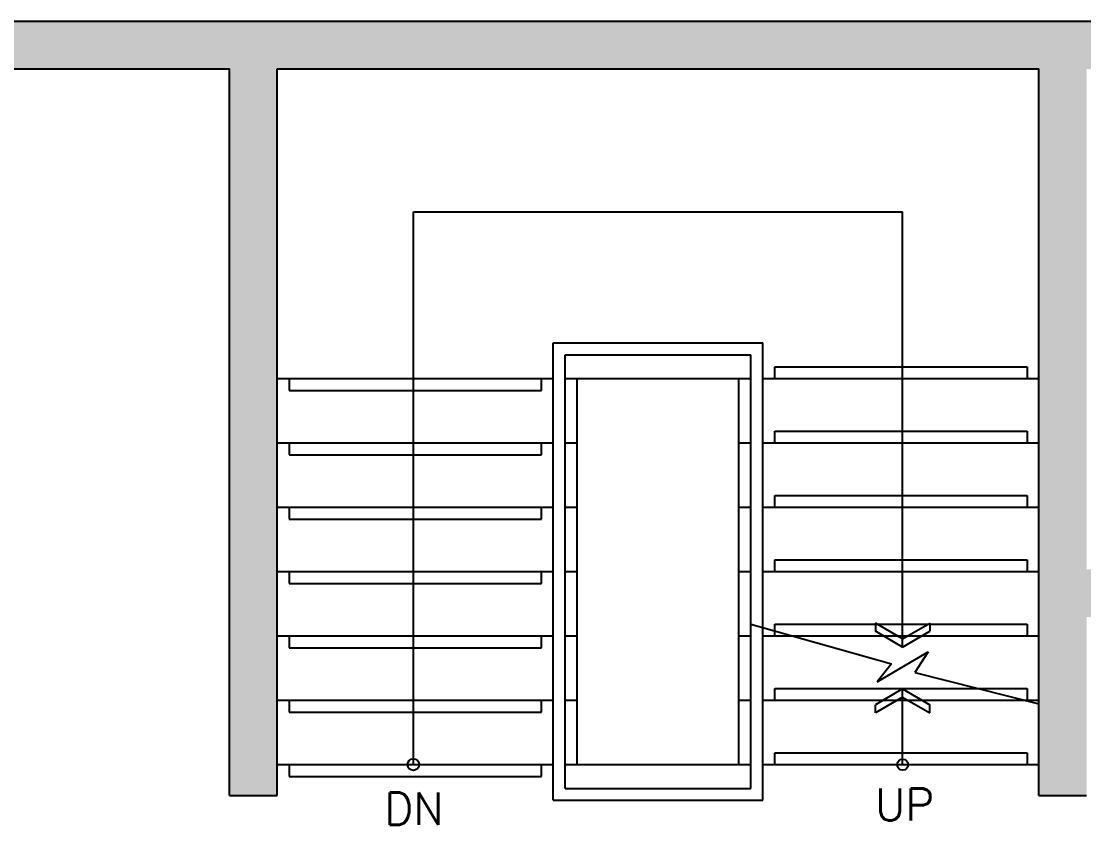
# Model space of a CAD drawing. Header units: metres. Extents: x 11578468 to 47831421, y -58341524 to -14256839.
# Drawn here: x 23750029 to 23754492, y -29032865 to -29029451 of the extents above; entities that cross this region are included whole.
import ezdxf
from ezdxf.enums import TextEntityAlignment as Align

# ---------------------------------------------------------------- set-up
doc = ezdxf.new("R2010")
doc.units = ezdxf.units.M
doc.header["$LTSCALE"] = 50
doc.header["$MEASUREMENT"] = 0
doc.layers.add('CO-DOOR', color=8, linetype='CONTINUOUS')
doc.layers.add('wall', color=3, linetype='CONTINUOUS')
doc.styles.add('ROMANS', font='romans')

# ---------------------------------------------------------------- blocks, each defined once
blk = doc.blocks.new('슬하_전기')
at = {"layer": 'CO-DOOR'}
h = blk.add_hatch(color=256, dxfattribs=at)
h.dxf.hatch_style = 1
h.paths.add_polyline_path([(11573349.8, -14326146.7), (11557549.8, -14326146.7), (11557549.8, -14341751.7), (11557749.8, -14341751.7), (11557749.8, -14341136.7), (11557909.8, -14341136.7), (11557909.8, -14340351.7), (11557749.8, -14340351.7), (11557749.8, -14330996.7), (11560649.8, -14330996.7), (11560649.8, -14330796.7), (11557749.8, -14330796.7), (11557749.8, -14326346.7), (11560449.8, -14326346.7), (11560449.8, -14329796.7), (11560649.8, -14329796.7), (11560649.8, -14326346.7), (11565749.8, -14326346.7), (11565749.8, -14329396.7), (11565949.8, -14329396.7), (11565949.8, -14326346.7), (11569149.8, -14326346.7), (11569149.8, -14329396.7), (11569349.8, -14329396.7), (11569349.8, -14328646.7), (11569949.8, -14328646.7), (11569949.8, -14328557.2), (11569939.8, -14328557.2), (11569939.8, -14328517.2), (11569949.8, -14328446.7), (11569349.8, -14328446.7), (11569349.8, -14326346.7), (11571549.8, -14326346.7), (11571549.8, -14328446.7), (11570949.8, -14328446.7), (11570949.8, -14328517.2), (11570959.8, -14328517.2), (11570959.8, -14328571.7), (11570949.8, -14328571.7), (11570949.8, -14328646.7), (11571749.8, -14328646.7), (11571749.8, -14328151.7), (11574897.8, -14328151.7), (11574897.8, -14327746.7), (11571749.8, -14327746.7), (11571749.8, -14326346.7), (11573349.8, -14326346.7)])
h.paths.add_polyline_path([(11565549.8, -14330996.7), (11570049.8, -14330996.7), (11570049.8, -14330796.7), (11564799.8, -14330796.7), (11564799.8, -14330821.7), (11564799.8, -14330971.7), (11564799.8, -14330996.7), (11564799.8, -14331246.7), (11565549.8, -14331246.7)], flags=17)
h.paths.add_polyline_path([(11571829.8, -14330796.7), (11571549.8, -14330796.7), (11571049.8, -14330796.7), (11571049.8, -14330996.7), (11571049.8, -14331306.7), (11571829.8, -14331306.7)], flags=17)
h.paths.add_polyline_path([(11578227.8, -14326146.7), (11577349.8, -14326146.7), (11577349.8, -14326346.7), (11577349.8, -14326946.7), (11578027.8, -14326946.7), (11578027.8, -14327746.7), (11577547.8, -14327746.7), (11577547.8, -14328046.7), (11578027.8, -14328046.7), (11578027.8, -14328046.7), (11578227.8, -14328046.7)])
h.paths.add_polyline_path([(11578227.8, -14328896.7), (11578077.8, -14328896.7), (11578027.8, -14328896.7), (11578027.8, -14329646.7), (11578227.8, -14329646.7)])
h.paths.add_polyline_path([(11578227.8, -14330196.7), (11578077.8, -14330196.7), (11578027.8, -14330196.7), (11578027.8, -14330355.7), (11577465.8, -14330355.7), (11577465.8, -14331196.7), (11578027.8, -14331196.7), (11578027.8, -14331296.7), (11578227.8, -14331296.7)])
h.paths.add_polyline_path([(11578227.8, -14332526.7), (11578077.8, -14332526.7), (11578027.8, -14332526.7), (11578027.8, -14333091.7), (11578227.8, -14333091.7)])
h.paths.add_polyline_path([(11577949.8, -14337701.7), (11577349.8, -14337701.7), (11577349.8, -14338401.7), (11577949.8, -14338401.7)])
h.paths.add_polyline_path([(11572906.8, -14340321.7), (11572426.8, -14340321.7), (11572426.8, -14341101.7), (11572906.8, -14341101.7)], flags=17)
h.paths.add_polyline_path([(11565399.8, -14340036.7), (11564914.8, -14340036.7), (11564914.8, -14340811.7), (11565399.8, -14340811.7)], flags=17)
for p, q in [((11557549.8, -14326146.7), (11573349.8, -14326146.7)), ((11560649.8, -14326346.7), (11565749.8, -14326346.7)), ((11565749.8, -14329396.7), (11565749.8, -14326346.7)), ((11565949.8, -14326346.7), (11569149.8, -14326346.7)), ((11565949.8, -14329396.7), (11565949.8, -14326346.7)), ((11569149.8, -14329396.7), (11569149.8, -14326346.7)), ((11566522.3, -14329266.7), (11566522.3, -14326946.7)), ((11566522.3, -14327646.7), (11566522.3, -14326946.7)), ((11566522.3, -14326946.7), (11568577.3, -14326946.7)), ((11568577.3, -14328773.3), (11568577.3, -14326946.7)), ((11567109.8, -14329416.7), (11567109.8, -14327496.7)), ((11567109.8, -14327496.7), (11567989.8, -14327496.7)), ((11567989.8, -14329416.7), (11567989.8, -14327496.7)), ((11567159.8, -14329366.7), (11567159.8, -14327546.7)), ((11567159.8, -14327546.7), (11567939.8, -14327546.7)), ((11567939.8, -14329366.7), (11567939.8, -14327546.7)), ((11568039.8, -14327596.7), (11569099.8, -14327596.7)), ((11568039.8, -14327646.7), (11568039.8, -14327596.7)), ((11569099.8, -14327596.7), (11569099.8, -14327646.7)), ((11565949.8, -14327646.7), (11567109.8, -14327646.7)), ((11565999.8, -14327646.7), (11565999.8, -14327696.7)), ((11567059.8, -14327696.7), (11567059.8, -14327646.7)), ((11567159.8, -14327646.7), (11567939.8, -14327646.7)), ((11567209.8, -14329266.7), (11567209.8, -14327646.7)), ((11567889.8, -14329266.7), (11567889.8, -14327646.7)), ((11567989.8, -14327646.7), (11569149.8, -14327646.7)), ((11565999.8, -14327696.7), (11567059.8, -14327696.7)), ((11568039.8, -14327866.7), (11569099.8, -14327866.7)), ((11568039.8, -14327916.7), (11568039.8, -14327866.7)), ((11569099.8, -14327866.7), (11569099.8, -14327916.7)), ((11565949.8, -14327916.7), (11567109.8, -14327916.7)), ((11565999.8, -14327916.7), (11565999.8, -14327966.7)), ((11567059.8, -14327966.7), (11567059.8, -14327916.7)), ((11567159.8, -14327916.7), (11567209.8, -14327916.7)), ((11567889.8, -14327916.7), (11567939.8, -14327916.7)), ((11567989.8, -14327916.7), (11569149.8, -14327916.7)), ((11565999.8, -14327966.7), (11567059.8, -14327966.7)), ((11568039.8, -14328136.7), (11569099.8, -14328136.7)), ((11568039.8, -14328186.7), (11568039.8, -14328136.7)), ((11569099.8, -14328136.7), (11569099.8, -14328186.7)), ((11565949.8, -14328186.7), (11567109.8, -14328186.7)), ((11565999.8, -14328186.7), (11565999.8, -14328236.7)), ((11567059.8, -14328236.7), (11567059.8, -14328186.7)), ((11567159.8, -14328186.7), (11567209.8, -14328186.7)), ((11567889.8, -14328186.7), (11567939.8, -14328186.7)), ((11567989.8, -14328186.7), (11569149.8, -14328186.7)), ((11565999.8, -14328236.7), (11567059.8, -14328236.7)), ((11568039.8, -14328406.7), (11569099.8, -14328406.7)), ((11568039.8, -14328456.7), (11568039.8, -14328406.7)), ((11569099.8, -14328406.7), (11569099.8, -14328456.7)), ((11565949.8, -14328456.7), (11567109.8, -14328456.7)), ((11565999.8, -14328456.7), (11565999.8, -14328506.7)), ((11567059.8, -14328506.7), (11567059.8, -14328456.7)), ((11567159.8, -14328456.7), (11567209.8, -14328456.7)), ((11567889.8, -14328456.7), (11567939.8, -14328456.7)), ((11567989.8, -14328456.7), (11569149.8, -14328456.7)), ((11565999.8, -14328506.7), (11567059.8, -14328506.7)), ((11567939.8, -14328677.1), (11568530.7, -14328843.4)), ((11568039.8, -14328676.7), (11569099.8, -14328676.7)), ((11568039.8, -14328726.7), (11568039.8, -14328676.7)), ((11568577.3, -14328738.7), (11568463.1, -14328672.7)), ((11568463.1, -14328672.7), (11568463.1, -14328707.3)), ((11568577.3, -14328738.7), (11568691.6, -14328672.7)), ((11568691.6, -14328672.7), (11568691.6, -14328707.3)), ((11569099.8, -14328676.7), (11569099.8, -14328726.7)), ((11565949.8, -14328726.7), (11567109.8, -14328726.7)), ((11565999.8, -14328726.7), (11565999.8, -14328776.7)), ((11567059.8, -14328776.7), (11567059.8, -14328726.7)), ((11567159.8, -14328726.7), (11567209.8, -14328726.7)), ((11567889.8, -14328726.7), (11567939.8, -14328726.7)), ((11567989.8, -14328726.7), (11569149.8, -14328726.7)), ((11568577.3, -14328773.3), (11568463.1, -14328707.3)), ((11568577.3, -14328773.3), (11568691.6, -14328707.3)), ((11565999.8, -14328776.7), (11567059.8, -14328776.7)), ((11568470.8, -14328919.2), (11568683.9, -14328792.9)), ((11568683.9, -14328792.9), (11568628.6, -14328879.8)), ((11568530.7, -14328843.4), (11568470.8, -14328919.2)), ((11568628.6, -14328879.8), (11569149.8, -14329011.7)), ((11568039.8, -14328946.7), (11569099.8, -14328946.7)), ((11568039.8, -14328996.7), (11568039.8, -14328946.7)), ((11568577.3, -14328949.2), (11568463.1, -14329015.2)), ((11568577.3, -14329266.7), (11568577.3, -14328949.2)), ((11568577.3, -14328949.2), (11568691.6, -14329015.2)), ((11569099.8, -14328946.7), (11569099.8, -14328996.7)), ((11565949.8, -14328996.7), (11567109.8, -14328996.7)), ((11565999.8, -14328996.7), (11565999.8, -14329046.7)), ((11567059.8, -14329046.7), (11567059.8, -14328996.7)), ((11567159.8, -14328996.7), (11567209.8, -14328996.7)), ((11567889.8, -14328996.7), (11567939.8, -14328996.7)), ((11567989.8, -14328996.7), (11569149.8, -14328996.7)), ((11568577.3, -14328983.9), (11568463.1, -14329049.8)), ((11568577.3, -14328983.9), (11568691.6, -14329049.8)), ((11565999.8, -14329046.7), (11567059.8, -14329046.7)), ((11568463.1, -14329049.8), (11568463.1, -14329015.2)), ((11568691.6, -14329049.8), (11568691.6, -14329015.2)), ((11568039.8, -14329216.7), (11569099.8, -14329216.7)), ((11568039.8, -14329266.7), (11568039.8, -14329216.7)), ((11569099.8, -14329216.7), (11569099.8, -14329266.7)), ((11565949.8, -14329266.7), (11567109.8, -14329266.7)), ((11565999.8, -14329266.7), (11565999.8, -14329316.7)), ((11567059.8, -14329316.7), (11567059.8, -14329266.7)), ((11567159.8, -14329266.7), (11567939.8, -14329266.7)), ((11567159.8, -14329266.7), (11567209.8, -14329266.7)), ((11567889.8, -14329266.7), (11567939.8, -14329266.7)), ((11567989.8, -14329266.7), (11569149.8, -14329266.7)), ((11565999.8, -14329316.7), (11567059.8, -14329316.7)), ((11565749.8, -14329396.7), (11565949.8, -14329396.7)), ((11567159.8, -14329366.7), (11567939.8, -14329366.7)), ((11569149.8, -14329396.7), (11569349.8, -14329396.7)), ((11567109.8, -14329416.7), (11567989.8, -14329416.7))]:
    blk.add_line(p, q, dxfattribs=at)
for centre, radius in [((11566522.3, -14329266.7), 24.4), ((11568577.3, -14329266.7), 23.2)]:
    blk.add_circle(centre, radius, dxfattribs=at)
at = {"layer": 'CO-DOOR', "style": 'ROMANS'}
for s, p in [('DN', (11566525.1, -14329519)), ('UP', (11568585.5, -14329502))]:
    blk.add_text(s, height=135, dxfattribs=at).set_placement(p, align=Align.CENTER)

msp = doc.modelspace()

# ---------------------------------------------------------------- block references
at = {"layer": 'wall'}
msp.add_blockref('슬하_전기', (12185153.9, -14703303.9), dxfattribs=at)

doc.saveas('drawing.dxf')
